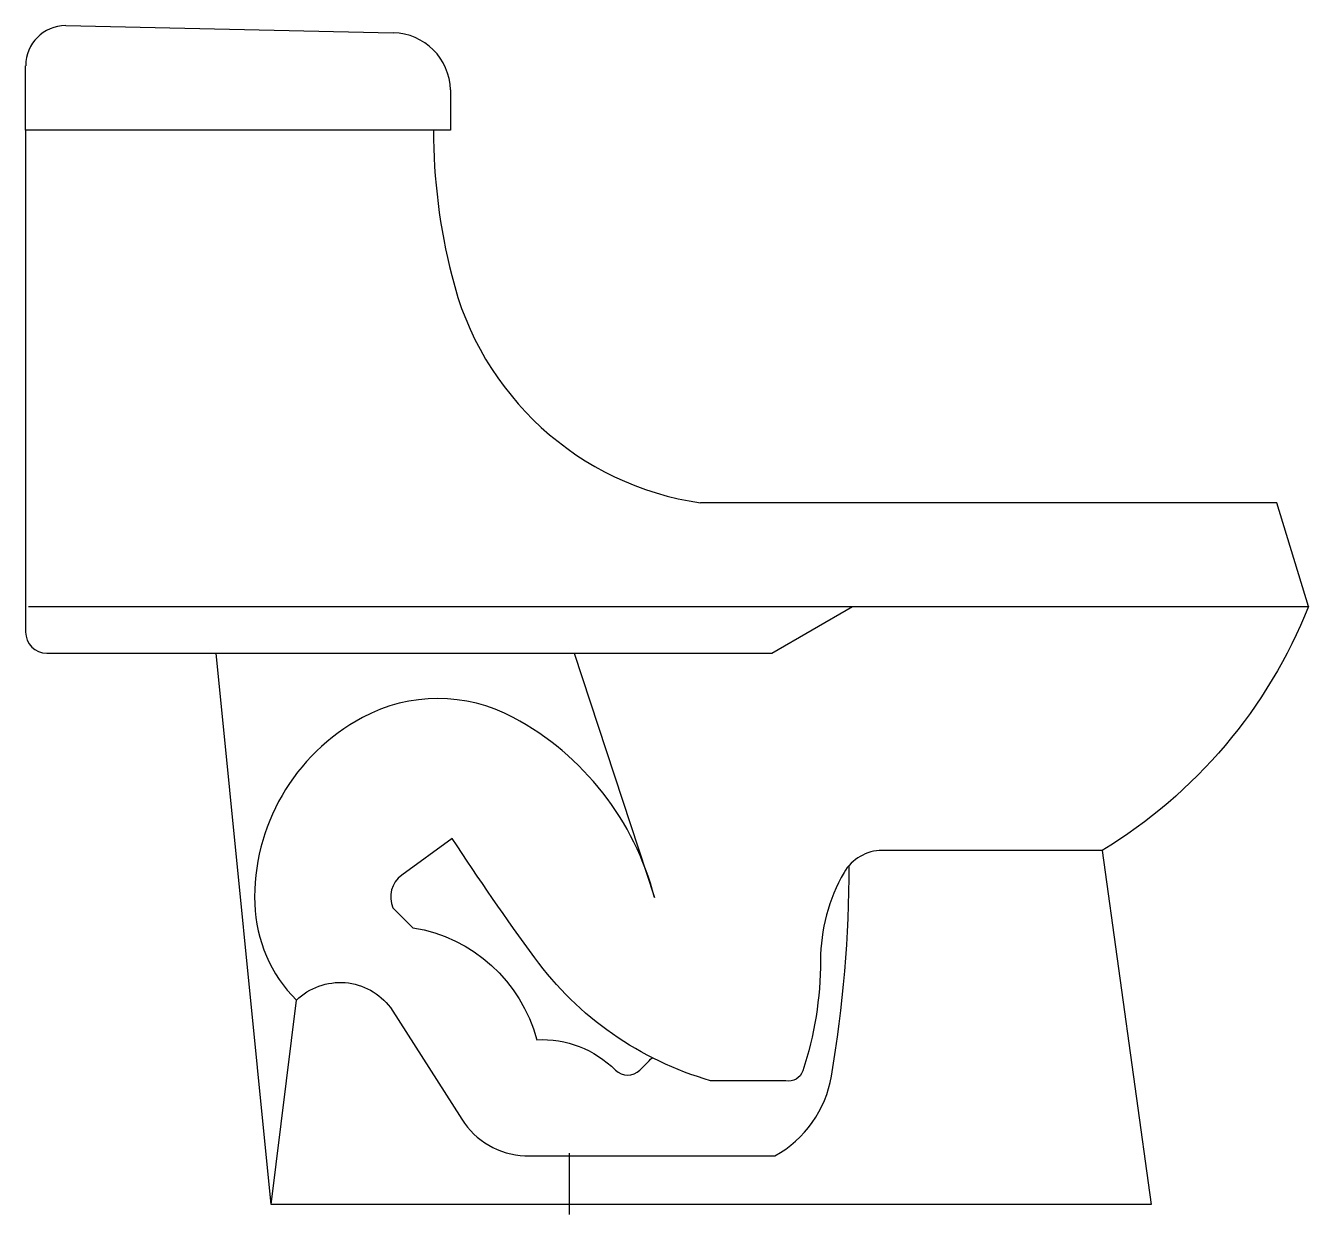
# Model space of a CAD drawing. Header units: millimetres. Extents: x 43.716 to 44.401, y -6.579 to -5.944.
import ezdxf

# ---------------------------------------------------------------- set-up
doc = ezdxf.new("R2010")
doc.units = ezdxf.units.MM
doc.header["$LTSCALE"] = 10

msp = doc.modelspace()

# ---------------------------------------------------------------- linework, layer by layer
for p, q in [((43.7373, -5.94389), (43.91232, -5.94769)), ((43.71589, -5.99968), (43.71589, -5.9653)), ((43.94289, -5.97826), (43.94289, -5.99968)), ((43.71589, -5.99968), (43.71589, -6.26791)), ((43.94289, -5.99968), (43.71589, -5.99968)), ((44.38444, -6.19889), (44.07657, -6.19889)), ((44.40136, -6.25435), (44.38444, -6.19889)), ((43.71737, -6.25435), (44.40136, -6.25435)), ((44.11456, -6.27924), (44.15768, -6.25435)), ((43.72722, -6.27924), (44.11456, -6.27924)), ((43.8471, -6.57389), (43.81778, -6.27924)), ((44.00909, -6.27924), (44.05195, -6.40984)), ((44.29118, -6.38463), (44.31733, -6.57389)), ((44.31733, -6.57389), (43.8471, -6.57389))]:
    msp.add_line(p, q)
at = {"color": 1}
msp.add_line((44.00636, -6.54635), (44.00636, -6.57907), dxfattribs=at)
for points in [[(44.40136, -6.25435, -0.1632), (44.29118, -6.38463), (44.17365, -6.38463, 0.267949), (44.15324, -6.39641, 0.131652), (44.14066, -6.44336, -0.079877), (44.13116, -6.50245, -0.381187), (44.12211, -6.50768), (44.08194, -6.50768, -0.166468), (43.98795, -6.44198, -0.012615), (43.94377, -6.37819), (43.91685, -6.39784, 0.352785), (43.91218, -6.41526), (43.92288, -6.42596, -0.297325), (43.98898, -6.48578, -0.211359), (44.03109, -6.50199, 0.413412), (44.0441, -6.50199, 0.000684), (44.05071, -6.49538, 0.072366)], [(43.8471, -6.57389), (43.86059, -6.4646, -0.450995), (43.91081, -6.46857), (43.94892, -6.52829, 0.244311), (43.98269, -6.54779), (44.11629, -6.54779, 0.228742), (44.14653, -6.50524, 0.042276), (44.15596, -6.39262, 0.042276)]]:
    msp.add_lwpolyline(points, format="xyb")
for centre, radius, start, end in [((43.7373, -5.9653), 0.0214, 90, 180), ((43.91166, -5.97892), 0.03124, 1.20989, 88.79011), ((44.24624, -5.99986), 0.31239, 179.96717, 194.37716), ((44.09971, -6.04009), 0.16048, 193.45208, 261.70751), ((43.72722, -6.26791), 0.01133, 180, 270), ((43.93617, -6.3888), 0.08534, 61.8107, 118.1893), ((43.94741, -6.40979), 0.10914, 118.1893, 181.8107), ((43.90464, -6.44762), 0.15208, 14.38525, 61.8107), ((43.91421, -6.41083), 0.07593, 181.8107, 225.07454)]:
    msp.add_arc(centre, radius, start, end)

doc.saveas('drawing.dxf')
